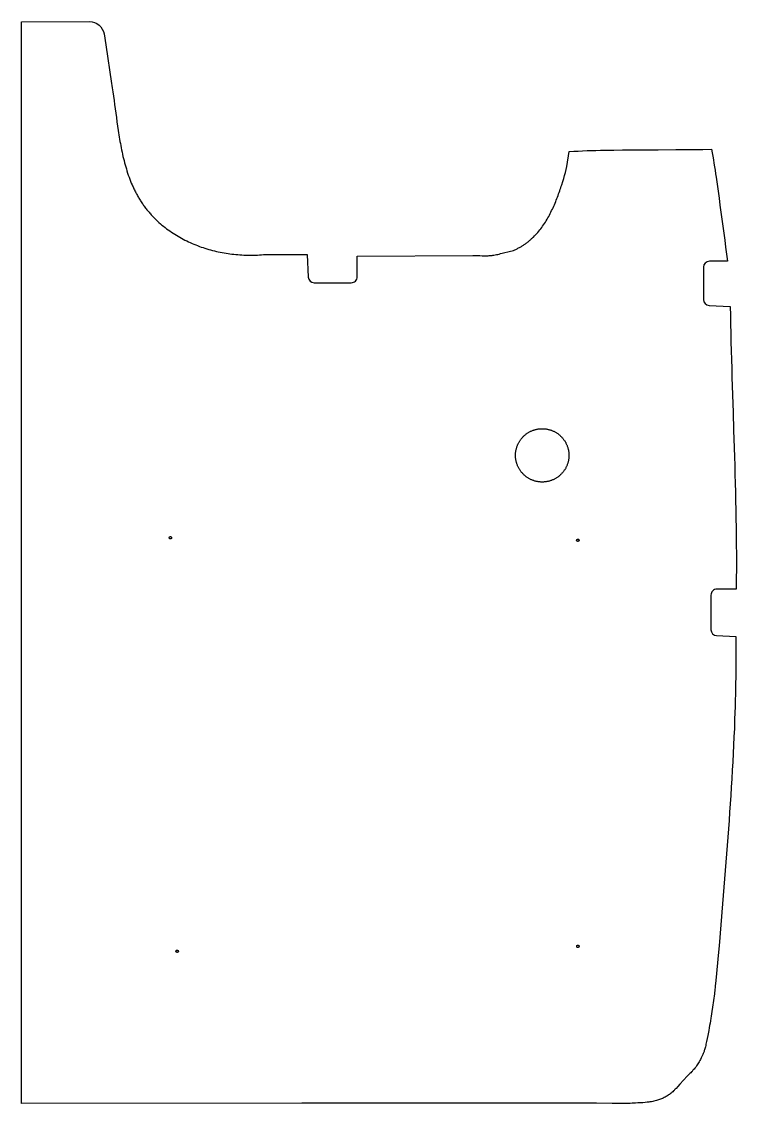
# Model space of a CAD drawing. Extents: x 361 to 5094, y -2215 to 5100.
# Drawn here: x 2285 to 3491, y -2200 to -376 of the extents above; entities that cross this region are included whole.
import ezdxf

# ---------------------------------------------------------------- set-up
doc = ezdxf.new("R2010")
doc.units = 0
doc.layers.add('Default Layer', color=1, linetype='CONTINUOUS')

msp = doc.modelspace()

# ---------------------------------------------------------------- linework, layer by layer
at = {"layer": 'Default Layer'}
msp.add_lwpolyline([(3467.3, -1864.1), (3461.3, -1934.4), (3460.3, -1945.3), (3459.2, -1957.2), (3457, -1981.6), (3455.9, -1992.9), (3455, -2002.8), (3454.2, -2010.6), (3453.9, -2013.6), (3453.6, -2015.8), (3453.2, -2019.5), (3452.7, -2023.2), (3452.2, -2026.9), (3451.6, -2030.6), (3451.1, -2034.3), (3450.5, -2038), (3449.4, -2045.3), (3448.2, -2053), (3447.5, -2056.9), (3446.8, -2061), (3446.1, -2065), (3445.4, -2069.1), (3444.6, -2073.2), (3443.9, -2077.2), (3442.2, -2086.1), (3441.2, -2090.9), (3440.2, -2095.8), (3439.2, -2100.5), (3438.8, -2102.7), (3438.3, -2104.8), (3437.8, -2106.7), (3437.3, -2108.5), (3436.9, -2110.1), (3436.5, -2111.4), (3436.1, -2112.7), (3435.6, -2113.9), (3435.1, -2115.2), (3434.6, -2116.4), (3434.1, -2117.7), (3433.5, -2118.9), (3433, -2120.2), (3432.4, -2121.4), (3431.2, -2123.8), (3430.1, -2126.1), (3428.9, -2128.3), (3427.8, -2130.2), (3426.7, -2132), (3425.6, -2133.8), (3424.4, -2135.6), (3423.2, -2137.3), (3421.9, -2139), (3420.6, -2140.7), (3419.3, -2142.4), (3417.9, -2144), (3417.2, -2144.8), (3416.5, -2145.6), (3415.8, -2146.4), (3415.1, -2147.1), (3413.5, -2148.6), (3412, -2150.1), (3408.9, -2153.1), (3407.3, -2154.6), (3406.6, -2155.3), (3405.8, -2156.1), (3405, -2157), (3403.9, -2158.2), (3401.3, -2161), (3395, -2168.1), (3391.8, -2171.7), (3388.8, -2175), (3387.5, -2176.4), (3386.3, -2177.7), (3385.4, -2178.7), (3384.6, -2179.4), (3383.3, -2180.6), (3381.9, -2181.8), (3380.5, -2182.9), (3379.1, -2184.1), (3377.7, -2185.2), (3376.2, -2186.2), (3374.8, -2187.2), (3373.3, -2188.1), (3371.9, -2189), (3370.4, -2189.8), (3368.9, -2190.5), (3367.3, -2191.3), (3365.8, -2192), (3364.2, -2192.6), (3362.6, -2193.3), (3361, -2193.8), (3359.4, -2194.4), (3357.5, -2195), (3355.6, -2195.5), (3353.6, -2196.1), (3351.6, -2196.6), (3349.5, -2197.1), (3347.5, -2197.5), (3345.5, -2197.8), (3344.4, -2198), (3343.1, -2198.2), (3341.7, -2198.4), (3340.1, -2198.5), (3336.6, -2198.9), (3332.8, -2199.2), (3328.7, -2199.5), (3324.6, -2199.7), (3320.6, -2200), (3316.8, -2200.1), (3314.6, -2200.2), (3311.6, -2200.3), (3307.8, -2200.3), (3303.3, -2200.3), (3292.9, -2200.3), (3280.8, -2200.3), (3254.7, -2200.2), (3241.9, -2200.2), (3230.3, -2200.1), (2757.8, -2200.2), (2285.2, -2200.3), (2285.2, -1744.3), (2285.2, -1288.3), (2285.2, -832.2), (2285.2, -376.2), (2399.6, -376.1, -0.365546), (2424.2, -396.9), (2427.4, -415.3), (2436.8, -480.7), (2437.4, -484.1), (2438, -487.6), (2438.5, -491.1), (2439.1, -494.7), (2440.1, -501.8), (2441.1, -508.9), (2442.1, -516.1), (2443.1, -523.3), (2445, -537.9), (2446, -545.2), (2447, -552.5), (2448.1, -559.8), (2448.6, -563.5), (2449.2, -567.1), (2449.8, -570.8), (2450.4, -574.4), (2451, -578.1), (2451.7, -581.7), (2452.3, -585.3), (2453, -589), (2453.8, -592.6), (2454.5, -596.2), (2455.3, -599.8), (2456.1, -603.3), (2457, -606.9), (2457.9, -610.4), (2458.8, -614), (2459.7, -617.5), (2460.7, -621), (2461.8, -624.5), (2462.8, -628), (2463.9, -631.4), (2465.1, -634.8), (2466.3, -638.2), (2467.6, -641.6), (2468.9, -645), (2470.2, -648.3), (2471.6, -651.6), (2472.4, -653.3), (2473.1, -654.9), (2473.9, -656.6), (2474.6, -658.2), (2475.4, -659.8), (2476.2, -661.4), (2477, -663), (2477.8, -664.6), (2478.7, -666.2), (2479.5, -667.8), (2480.4, -669.4), (2481.3, -670.9), (2482.2, -672.5), (2483.1, -674), (2484, -675.6), (2485, -677.1), (2485.9, -678.6), (2486.9, -680.2), (2487.9, -681.7), (2488.9, -683.2), (2490, -684.7), (2491, -686.2), (2492.1, -687.6), (2493.2, -689.1), (2494.3, -690.5), (2495.4, -692), (2496.5, -693.4), (2497.7, -694.9), (2498.9, -696.3), (2500.1, -697.7), (2501.3, -699.1), (2502.5, -700.5), (2503.7, -701.7), (2504.8, -703), (2506, -704.2), (2507.2, -705.4), (2508.3, -706.6), (2509.5, -707.8), (2511.9, -710.2), (2514.4, -712.5), (2516.8, -714.7), (2519.3, -716.9), (2521.9, -719.1), (2524.5, -721.2), (2527.1, -723.3), (2529.7, -725.3), (2532.4, -727.3), (2535.1, -729.2), (2537.8, -731.1), (2540.6, -733), (2543.4, -734.7), (2546.2, -736.5), (2549, -738.2), (2551.9, -739.8), (2554.8, -741.5), (2557.7, -743), (2560.6, -744.5), (2563.6, -746), (2566.6, -747.4), (2569.6, -748.8), (2572.6, -750.2), (2575.7, -751.4), (2578.8, -752.7), (2581.8, -753.9), (2584.9, -755.1), (2588.1, -756.2), (2591.2, -757.2), (2594.4, -758.3), (2597.5, -759.2), (2600.7, -760.2), (2603.9, -761.1), (2607.2, -761.9), (2610.4, -762.7), (2613.6, -763.5), (2616.9, -764.2), (2620.1, -764.9), (2623.4, -765.5), (2626.7, -766.1), (2630, -766.7), (2633.3, -767.2), (2636.6, -767.6), (2639.9, -768.1), (2643.2, -768.4), (2646.5, -768.8), (2649.8, -769.1), (2653.1, -769.3), (2656.5, -769.5), (2659.8, -769.7), (2663.1, -769.8), (2666.5, -769.9), (2669.8, -769.9), (2673.1, -769.9), (2676.4, -769.9), (2679.8, -769.8), (2683.1, -769.7), (2686.4, -769.5), (2689.7, -769.3), (2693, -769.1), (2696.3, -768.8), (2696.3, -768.9), (2766.9, -768.9), (2768.5, -806.9, 0.401696), (2778.5, -816.5), (2841.1, -816.5, 0.414214), (2851.1, -806.5), (2851.1, -771.5), (3046.3, -770.5), (3048.3, -770.5), (3050.3, -770.5), (3054.2, -770.6), (3058.1, -770.8), (3062, -770.9), (3064, -771), (3065.9, -771), (3067.9, -771), (3069.9, -771), (3071.8, -770.9), (3073.8, -770.8), (3075.7, -770.7), (3077.7, -770.5), (3078.6, -770.4), (3079.7, -770.2), (3081.7, -769.9), (3083.9, -769.5), (3086.1, -769), (3088.3, -768.6), (3090.7, -768), (3093, -767.4), (3095.4, -766.8), (3100.2, -765.6), (3105.1, -764.3), (3109.9, -763.1), (3112.2, -762.5), (3114.6, -762), (3115.9, -761.4), (3117.1, -760.9), (3118.4, -760.3), (3119.7, -759.7), (3120.9, -759.1), (3122.1, -758.4), (3123.4, -757.8), (3124.6, -757.1), (3125.8, -756.5), (3127, -755.8), (3128.1, -755.1), (3129.3, -754.4), (3130.4, -753.6), (3131.6, -752.9), (3132.7, -752.2), (3133.8, -751.4), (3134.9, -750.6), (3136, -749.8), (3137.1, -749), (3138.2, -748.2), (3139.2, -747.4), (3140.3, -746.5), (3141.3, -745.7), (3142.3, -744.8), (3143.3, -743.9), (3144.3, -743), (3145.3, -742.1), (3146.3, -741.2), (3147.3, -740.3), (3148.2, -739.4), (3150.1, -737.5), (3152, -735.5), (3153.8, -733.6), (3155.6, -731.5), (3157.3, -729.5), (3159, -727.4), (3160.6, -725.3), (3162.3, -723.1), (3163.8, -720.9), (3165.4, -718.7), (3166.9, -716.4), (3168.4, -714.1), (3169.8, -711.8), (3171.2, -709.5), (3172.6, -707.1), (3174, -704.7), (3175.3, -702.3), (3176.6, -699.8), (3177.8, -697.4), (3179, -694.9), (3180.2, -692.4), (3181.4, -689.9), (3182.6, -687.4), (3183.7, -684.8), (3184.8, -682.3), (3185.8, -679.7), (3186.9, -677.1), (3187.9, -674.5), (3188.9, -671.9), (3189.9, -669.3), (3190.8, -666.7), (3191.7, -664.1), (3192.6, -661.5), (3193.5, -658.9), (3194.4, -656.3), (3195.3, -653.7), (3196.1, -651.1), (3197.7, -645.8), (3199.3, -640.6), (3200.7, -635.5), (3202.2, -630.4), (3203.6, -625.3), (3204.9, -620.3), (3204.8, -620.3), (3208.7, -594.9), (3216.2, -594.6), (3223.7, -594.3), (3231.2, -594), (3238.7, -593.7), (3246.2, -593.5), (3253.7, -593.3), (3261.2, -593.1), (3268.7, -593), (3276.2, -592.8), (3283.7, -592.7), (3298.7, -592.5), (3313.7, -592.3), (3328.7, -592.2), (3343.7, -592.1), (3358.7, -592.1), (3388.7, -591.9), (3403.7, -591.9), (3418.7, -591.8), (3433.7, -591.6), (3448.7, -591.4), (3449.7, -597.3), (3450.7, -603.2), (3451.7, -609), (3452.6, -614.9), (3453.5, -620.8), (3454.5, -626.7), (3455.4, -632.6), (3456.2, -638.5), (3458, -650.3), (3459.6, -662.1), (3461.3, -673.9), (3462.9, -685.8), (3466, -709.4), (3469.2, -733.1), (3470.8, -744.9), (3472.4, -756.7), (3474.1, -768.5), (3475.8, -780.3), (3445.1, -780.3, 0.414212), (3435.1, -790.3), (3435.1, -844.7, 0.398037), (3444.5, -854.7), (3480.3, -856.7), (3480.5, -871.6), (3480.8, -886.5), (3481.1, -901.4), (3481.4, -916.3), (3481.8, -931.2), (3482.2, -946), (3482.6, -960.9), (3483, -975.8), (3484, -1005.6), (3484.9, -1035.4), (3485.9, -1065.2), (3486.9, -1094.9), (3487.3, -1109.8), (3487.8, -1124.7), (3488.2, -1139.6), (3488.6, -1154.5), (3489, -1169.4), (3489.3, -1184.3), (3489.6, -1199.2), (3489.9, -1214.1), (3490.1, -1229), (3490.3, -1243.9), (3490.4, -1258.8), (3490.5, -1273.7), (3490.5, -1288.5), (3490.5, -1296), (3490.5, -1303.4), (3490.4, -1310.9), (3490.4, -1318.3), (3490.3, -1325.8), (3490.2, -1333.2), (3490.2, -1333.2), (3457.7, -1333.2, 0.414214), (3447.7, -1343.2), (3447.7, -1401.6, 0.403671), (3457.3, -1411.6), (3489.4, -1412.8), (3489.5, -1419.8), (3489.6, -1426.9), (3489.6, -1434), (3489.7, -1441), (3489.7, -1448.1), (3489.7, -1455.2), (3489.6, -1462.2), (3489.6, -1469.3), (3489.5, -1476.4), (3489.4, -1483.4), (3489.3, -1490.5), (3489.2, -1497.5), (3489.1, -1504.6), (3488.9, -1511.7), (3488.7, -1518.7), (3488.5, -1525.8), (3488.3, -1532.8), (3488.1, -1539.9), (3487.6, -1554), (3487.1, -1568.1), (3486.5, -1582.2), (3485.9, -1596.4), (3485.2, -1610.5), (3484.5, -1624.6), (3483.7, -1638.7), (3482.9, -1652.8), (3482, -1666.9), (3481.1, -1681), (3480.2, -1695.1), (3479.2, -1709.2), (3478.2, -1723.3), (3477.2, -1737.4), (3476.2, -1751.5), (3475.1, -1765.6), (3474, -1779.7), (3471.8, -1807.8), (3469.6, -1836), (3467.3, -1864.1), (3467.3, -1864.1)], format="xyb", close=True, dxfattribs=at)
for points in [[(3163.1, -1062.6), (3164.3, -1062.6), (3165.4, -1062.6), (3166.6, -1062.7), (3167.7, -1062.8), (3168.8, -1062.9), (3170, -1063.1), (3171.1, -1063.3), (3172.2, -1063.5), (3173.3, -1063.7), (3174.4, -1064), (3175.4, -1064.3), (3176.5, -1064.6), (3177.5, -1064.9), (3178.6, -1065.3), (3179.6, -1065.7), (3180.6, -1066.1), (3181.6, -1066.5), (3182.6, -1067), (3183.6, -1067.5), (3184.6, -1068), (3185.5, -1068.5), (3186.5, -1069.1), (3187.4, -1069.6), (3188.3, -1070.2), (3189.2, -1070.9), (3190, -1071.5), (3190.9, -1072.2), (3191.7, -1072.8), (3192.6, -1073.5), (3193.4, -1074.3), (3194.2, -1075), (3194.9, -1075.7), (3195.7, -1076.5), (3196.4, -1077.3), (3197.1, -1078.1), (3197.8, -1078.9), (3198.5, -1079.8), (3199.2, -1080.6), (3199.8, -1081.5), (3200.4, -1082.4), (3201, -1083.3), (3201.6, -1084.2), (3202.2, -1085.2), (3202.7, -1086.1), (3203.2, -1087.1), (3203.7, -1088.1), (3204.1, -1089), (3204.6, -1090), (3205, -1091.1), (3205.4, -1092.1), (3205.8, -1093.1), (3206.1, -1094.2), (3206.4, -1095.2), (3206.7, -1096.3), (3207, -1097.4), (3207.2, -1098.5), (3207.4, -1099.6), (3207.6, -1100.7), (3207.8, -1101.8), (3207.9, -1103), (3208, -1104.1), (3208.1, -1105.2), (3208.1, -1106.4), (3208.1, -1107.6), (3208.1, -1108.7), (3208.1, -1109.9), (3208, -1111), (3207.9, -1112.2), (3207.8, -1113.3), (3207.6, -1114.4), (3207.4, -1115.5), (3207.2, -1116.6), (3207, -1117.7), (3206.7, -1118.8), (3206.4, -1119.9), (3206.1, -1120.9), (3205.8, -1122), (3205.4, -1123), (3205, -1124.1), (3204.6, -1125.1), (3204.1, -1126.1), (3203.7, -1127.1), (3203.2, -1128), (3202.7, -1129), (3202.2, -1130), (3201.6, -1130.9), (3201, -1131.8), (3200.4, -1132.7), (3199.8, -1133.6), (3199.2, -1134.5), (3198.5, -1135.3), (3197.8, -1136.2), (3197.1, -1137), (3196.4, -1137.8), (3195.7, -1138.6), (3194.9, -1139.4), (3194.2, -1140.1), (3193.4, -1140.9), (3192.6, -1141.6), (3191.7, -1142.3), (3190.9, -1143), (3190, -1143.6), (3189.2, -1144.3), (3188.3, -1144.9), (3187.4, -1145.5), (3186.5, -1146), (3185.5, -1146.6), (3184.6, -1147.1), (3183.6, -1147.6), (3182.6, -1148.1), (3181.6, -1148.6), (3180.6, -1149), (3179.6, -1149.4), (3178.6, -1149.8), (3177.5, -1150.2), (3176.5, -1150.5), (3175.4, -1150.9), (3174.4, -1151.1), (3173.3, -1151.4), (3172.2, -1151.6), (3171.1, -1151.9), (3170, -1152), (3168.8, -1152.2), (3167.7, -1152.3), (3166.6, -1152.4), (3165.4, -1152.5), (3164.3, -1152.5), (3163.1, -1152.6), (3162, -1152.5), (3160.8, -1152.5), (3159.7, -1152.4), (3158.5, -1152.3), (3157.4, -1152.2), (3156.3, -1152), (3155.2, -1151.9), (3154, -1151.6), (3153, -1151.4), (3151.9, -1151.1), (3150.8, -1150.9), (3149.7, -1150.5), (3148.7, -1150.2), (3147.6, -1149.8), (3146.6, -1149.4), (3145.6, -1149), (3144.6, -1148.6), (3143.6, -1148.1), (3142.6, -1147.6), (3141.7, -1147.1), (3140.7, -1146.6), (3139.8, -1146), (3138.9, -1145.5), (3138, -1144.9), (3137.1, -1144.3), (3136.2, -1143.6), (3135.3, -1143), (3134.5, -1142.3), (3133.7, -1141.6), (3132.9, -1140.9), (3132.1, -1140.1), (3131.3, -1139.4), (3130.5, -1138.6), (3129.8, -1137.8), (3129.1, -1137), (3128.4, -1136.2), (3127.7, -1135.3), (3127.1, -1134.5), (3126.4, -1133.6), (3125.8, -1132.7), (3125.2, -1131.8), (3124.6, -1130.9), (3124.1, -1130), (3123.5, -1129), (3123, -1128), (3122.6, -1127.1), (3122.1, -1126.1), (3121.7, -1125.1), (3121.2, -1124.1), (3120.8, -1123), (3120.5, -1122), (3120.1, -1120.9), (3119.8, -1119.9), (3119.5, -1118.8), (3119.3, -1117.7), (3119, -1116.6), (3118.8, -1115.5), (3118.6, -1114.4), (3118.5, -1113.3), (3118.3, -1112.2), (3118.2, -1111), (3118.2, -1109.9), (3118.1, -1108.7), (3118.1, -1107.6), (3118.1, -1106.4), (3118.2, -1105.2), (3118.2, -1104.1), (3118.3, -1103), (3118.5, -1101.8), (3118.6, -1100.7), (3118.8, -1099.6), (3119, -1098.5), (3119.3, -1097.4), (3119.5, -1096.3), (3119.8, -1095.2), (3120.1, -1094.2), (3120.5, -1093.1), (3120.8, -1092.1), (3121.2, -1091.1), (3121.7, -1090), (3122.1, -1089), (3122.6, -1088.1), (3123, -1087.1), (3123.5, -1086.1), (3124.1, -1085.2), (3124.6, -1084.2), (3125.2, -1083.3), (3125.8, -1082.4), (3126.4, -1081.5), (3127.1, -1080.6), (3127.7, -1079.8), (3128.4, -1078.9), (3129.1, -1078.1), (3129.8, -1077.3), (3130.5, -1076.5), (3131.3, -1075.7), (3132.1, -1075), (3132.9, -1074.3), (3133.7, -1073.5), (3134.5, -1072.8), (3135.3, -1072.2), (3136.2, -1071.5), (3137.1, -1070.9), (3138, -1070.2), (3138.9, -1069.6), (3139.8, -1069.1), (3140.7, -1068.5), (3141.7, -1068), (3142.6, -1067.5), (3143.6, -1067), (3144.6, -1066.5), (3145.6, -1066.1), (3146.6, -1065.7), (3147.6, -1065.3), (3148.7, -1064.9), (3149.7, -1064.6), (3150.8, -1064.3), (3151.9, -1064), (3153, -1063.7), (3154, -1063.5), (3155.2, -1063.3), (3156.3, -1063.1), (3157.4, -1062.9), (3158.5, -1062.8), (3159.7, -1062.7), (3160.8, -1062.6), (3162, -1062.6), (3163.1, -1062.6)], [(2536.1, -1244.5), (2536.3, -1244.6), (2536.5, -1244.6), (2536.7, -1244.6), (2536.9, -1244.7), (2537.1, -1244.8), (2537.2, -1244.9), (2537.4, -1245), (2537.5, -1245.1), (2537.7, -1245.3), (2537.8, -1245.4), (2537.9, -1245.6), (2538, -1245.8), (2538, -1245.9), (2538.1, -1246.1), (2538.1, -1246.3), (2538.1, -1246.5), (2538.1, -1246.7), (2538.1, -1246.9), (2538, -1247.1), (2538, -1247.3), (2537.9, -1247.5), (2537.8, -1247.7), (2537.7, -1247.8), (2537.5, -1248), (2537.4, -1248.1), (2537.2, -1248.2), (2537.1, -1248.3), (2536.9, -1248.4), (2536.7, -1248.5), (2536.5, -1248.5), (2536.3, -1248.5), (2536.1, -1248.5), (2535.9, -1248.5), (2535.7, -1248.5), (2535.5, -1248.5), (2535.3, -1248.4), (2535.2, -1248.3), (2535, -1248.2), (2534.9, -1248.1), (2534.7, -1248), (2534.6, -1247.8), (2534.5, -1247.7), (2534.4, -1247.5), (2534.3, -1247.3), (2534.2, -1247.1), (2534.2, -1246.9), (2534.1, -1246.7), (2534.1, -1246.5), (2534.1, -1246.3), (2534.2, -1246.1), (2534.2, -1245.9), (2534.3, -1245.8), (2534.4, -1245.6), (2534.5, -1245.4), (2534.6, -1245.3), (2534.7, -1245.1), (2534.9, -1245), (2535, -1244.9), (2535.2, -1244.8), (2535.3, -1244.7), (2535.5, -1244.6), (2535.7, -1244.6), (2535.9, -1244.6), (2536.1, -1244.5)], [(3223.2, -1248.7), (3223.4, -1248.7), (3223.6, -1248.7), (3223.8, -1248.8), (3224, -1248.8), (3224.1, -1248.9), (3224.3, -1249), (3224.5, -1249.1), (3224.6, -1249.3), (3224.7, -1249.4), (3224.9, -1249.6), (3225, -1249.7), (3225, -1249.9), (3225.1, -1250.1), (3225.2, -1250.3), (3225.2, -1250.5), (3225.2, -1250.7), (3225.2, -1250.9), (3225.2, -1251.1), (3225.1, -1251.3), (3225, -1251.5), (3225, -1251.6), (3224.9, -1251.8), (3224.7, -1252), (3224.6, -1252.1), (3224.5, -1252.2), (3224.3, -1252.3), (3224.1, -1252.4), (3224, -1252.5), (3223.8, -1252.6), (3223.6, -1252.6), (3223.4, -1252.7), (3223.2, -1252.7), (3223, -1252.7), (3222.8, -1252.6), (3222.6, -1252.6), (3222.4, -1252.5), (3222.2, -1252.4), (3222.1, -1252.3), (3221.9, -1252.2), (3221.8, -1252.1), (3221.6, -1252), (3221.5, -1251.8), (3221.4, -1251.6), (3221.3, -1251.5), (3221.3, -1251.3), (3221.2, -1251.1), (3221.2, -1250.9), (3221.2, -1250.7), (3221.2, -1250.5), (3221.2, -1250.3), (3221.3, -1250.1), (3221.3, -1249.9), (3221.4, -1249.7), (3221.5, -1249.6), (3221.6, -1249.4), (3221.8, -1249.3), (3221.9, -1249.1), (3222.1, -1249), (3222.2, -1248.9), (3222.4, -1248.8), (3222.6, -1248.8), (3222.8, -1248.7), (3223, -1248.7), (3223.2, -1248.7)], [(3223.3, -1933.5), (3223.5, -1933.5), (3223.7, -1933.5), (3223.9, -1933.5), (3224, -1933.6), (3224.2, -1933.7), (3224.4, -1933.8), (3224.5, -1933.9), (3224.7, -1934), (3224.8, -1934.2), (3224.9, -1934.3), (3225, -1934.5), (3225.1, -1934.7), (3225.2, -1934.9), (3225.2, -1935), (3225.3, -1935.2), (3225.3, -1935.5), (3225.3, -1935.7), (3225.2, -1935.9), (3225.2, -1936), (3225.1, -1936.2), (3225, -1936.4), (3224.9, -1936.6), (3224.8, -1936.7), (3224.7, -1936.9), (3224.5, -1937), (3224.4, -1937.1), (3224.2, -1937.2), (3224, -1937.3), (3223.9, -1937.4), (3223.7, -1937.4), (3223.5, -1937.4), (3223.3, -1937.5), (3223.1, -1937.4), (3222.9, -1937.4), (3222.7, -1937.4), (3222.5, -1937.3), (3222.3, -1937.2), (3222.2, -1937.1), (3222, -1937), (3221.9, -1936.9), (3221.7, -1936.7), (3221.6, -1936.6), (3221.5, -1936.4), (3221.4, -1936.2), (3221.4, -1936), (3221.3, -1935.9), (3221.3, -1935.7), (3221.3, -1935.5), (3221.3, -1935.2), (3221.3, -1935), (3221.4, -1934.9), (3221.4, -1934.7), (3221.5, -1934.5), (3221.6, -1934.3), (3221.7, -1934.2), (3221.9, -1934), (3222, -1933.9), (3222.2, -1933.8), (3222.3, -1933.7), (3222.5, -1933.6), (3222.7, -1933.5), (3222.9, -1933.5), (3223.1, -1933.5), (3223.3, -1933.5)], [(2547.5, -1941.8), (2547.7, -1941.8), (2547.9, -1941.8), (2548.1, -1941.9), (2548.3, -1941.9), (2548.5, -1942), (2548.6, -1942.1), (2548.8, -1942.2), (2548.9, -1942.4), (2549.1, -1942.5), (2549.2, -1942.7), (2549.3, -1942.8), (2549.4, -1943), (2549.4, -1943.2), (2549.5, -1943.4), (2549.5, -1943.6), (2549.5, -1943.8), (2549.5, -1944), (2549.5, -1944.2), (2549.4, -1944.4), (2549.4, -1944.6), (2549.3, -1944.7), (2549.2, -1944.9), (2549.1, -1945.1), (2548.9, -1945.2), (2548.8, -1945.3), (2548.6, -1945.4), (2548.5, -1945.5), (2548.3, -1945.6), (2548.1, -1945.7), (2547.9, -1945.7), (2547.7, -1945.8), (2547.5, -1945.8), (2547.3, -1945.8), (2547.1, -1945.7), (2546.9, -1945.7), (2546.7, -1945.6), (2546.6, -1945.5), (2546.4, -1945.4), (2546.2, -1945.3), (2546.1, -1945.2), (2546, -1945.1), (2545.9, -1944.9), (2545.8, -1944.7), (2545.7, -1944.6), (2545.6, -1944.4), (2545.6, -1944.2), (2545.5, -1944), (2545.5, -1943.8), (2545.5, -1943.6), (2545.6, -1943.4), (2545.6, -1943.2), (2545.7, -1943), (2545.8, -1942.8), (2545.9, -1942.7), (2546, -1942.5), (2546.1, -1942.4), (2546.2, -1942.2), (2546.4, -1942.1), (2546.6, -1942), (2546.7, -1941.9), (2546.9, -1941.9), (2547.1, -1941.8), (2547.3, -1941.8), (2547.5, -1941.8)]]:
    msp.add_lwpolyline(points, close=True, dxfattribs=at)

doc.saveas('drawing.dxf')
